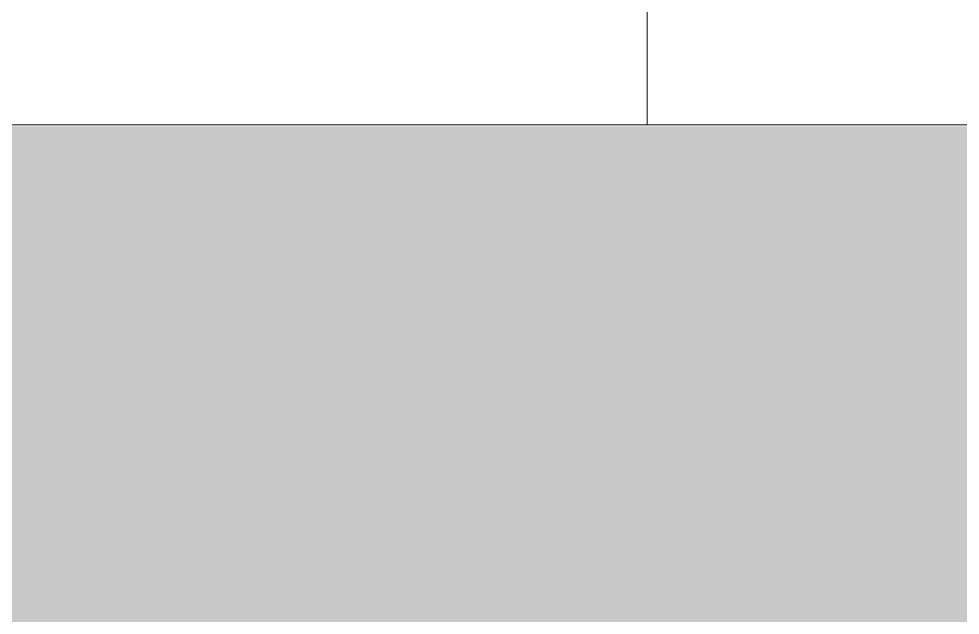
# Model space of a CAD drawing. Header units: inches. Extents: x 1750 to 8392, y -297 to 660.
# Drawn here: x 2215.2941 to 2215.3573, y 229.6929 to 229.7329 of the extents above; entities that cross this region are included whole.
import ezdxf

# ---------------------------------------------------------------- set-up
doc = ezdxf.new("R2010")
doc.units = ezdxf.units.IN
doc.header["$MEASUREMENT"] = 0
doc.layers.add('A-WALL-1', color=113, linetype='Continuous', lineweight=9)

# ---------------------------------------------------------------- blocks, each defined once
blk = doc.blocks.new('Basic Wall _ EXT - FIBER CEMENT - LARGE - ___-2505162-BUILDING ELEVATION - EAST')
at = {"layer": 'A-WALL-1'}
h = blk.add_hatch(color=256, dxfattribs=at)
h.paths.add_polyline_path([(2523.711367, 229.148701), (2523.723737, 229.148701), (2523.719753, 229.725805), (2325.366495, 229.725805), (2325.366495, 229.148701), (2330.537018, 229.148701), (2330.537018, 229.5), (2368.560455, 229.5), (2368.560455, 229.148701), (2446.112018, 229.148701), (2446.112018, 229.5), (2484.135455, 229.5), (2484.135455, 229.148701), (2523.434348, 229.148701)], flags=0)
h.paths.add_polyline_path([(2067.599632, 229.148701), (2100.512018, 229.148701), (2100.512018, 229.5), (2138.535455, 229.5), (2138.535455, 229.148701), (2215.712018, 229.148701), (2215.712018, 229.5), (2220.872719, 229.5), (2220.872719, 229.725805), (2067.599632, 229.722792)], flags=0)
h.paths.add_polyline_path([(2253.735455, 229.148701), (2324.366495, 229.148701), (2324.366495, 229.725805), (2221.872719, 229.725805), (2221.872719, 229.5), (2253.735455, 229.5)], flags=0)
blk.add_line((2067.599632, 229.725805), (2220.872719, 229.725805), dxfattribs=at)

msp = doc.modelspace()

# ---------------------------------------------------------------- linework, layer by layer
at = {"layer": 'A-WALL-1'}
msp.add_line((2215.336237, 348.517618), (2215.336237, 229.725805), dxfattribs=at)

# ---------------------------------------------------------------- block references
msp.add_blockref('Basic Wall _ EXT - FIBER CEMENT - LARGE - ___-2505162-BUILDING ELEVATION - EAST', (0, 0), dxfattribs=at)

doc.saveas('drawing.dxf')
